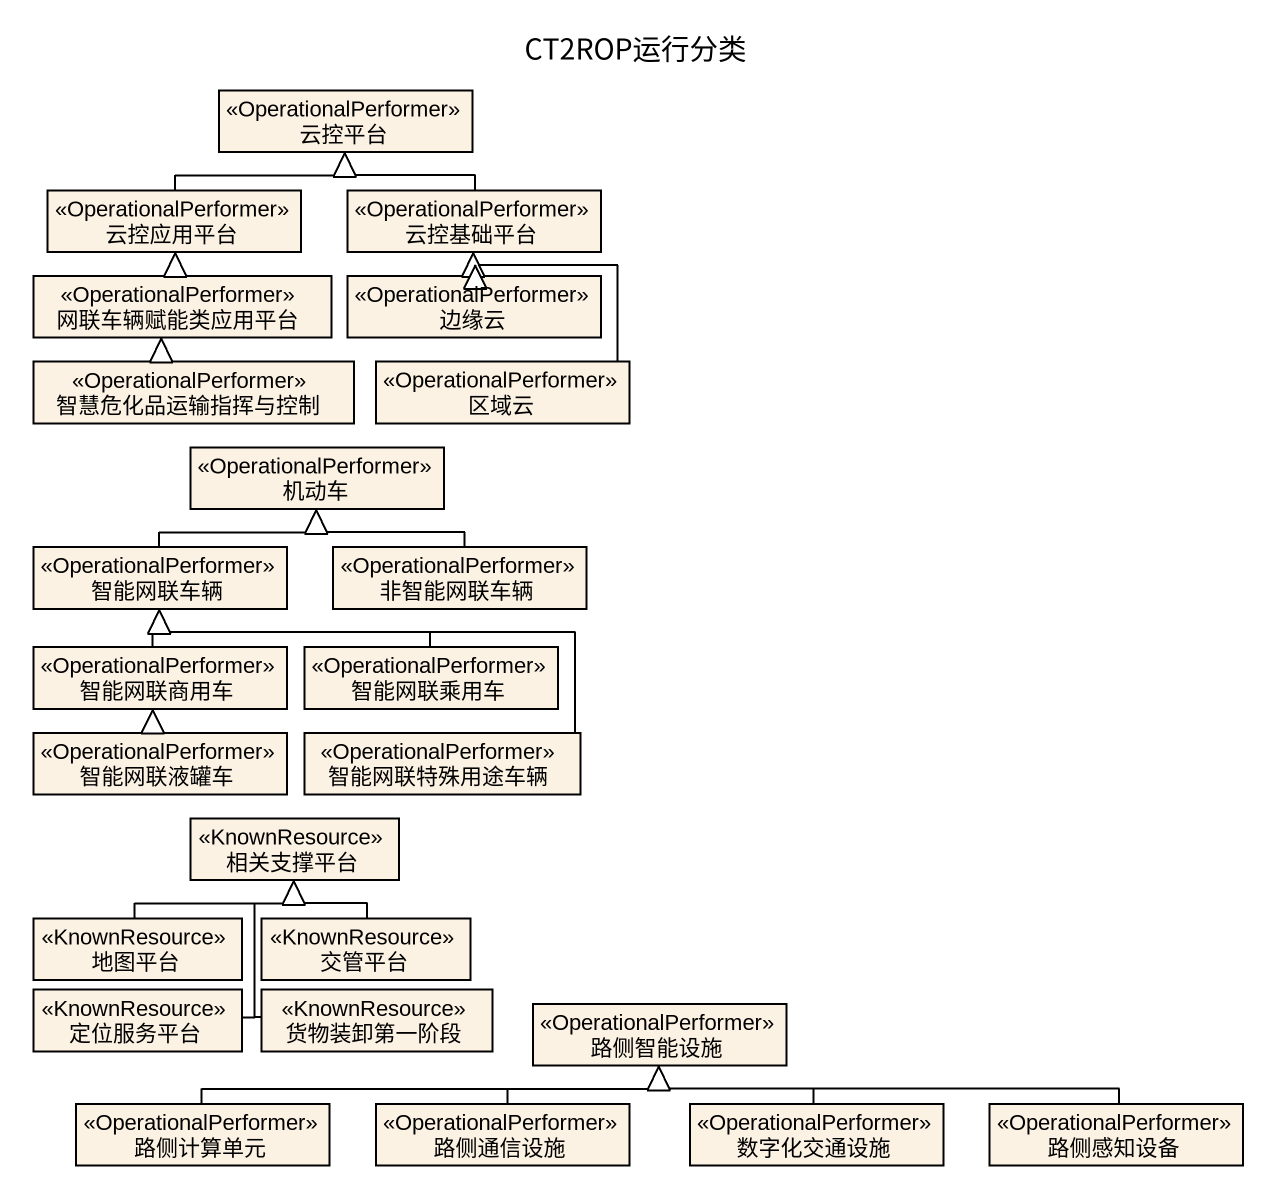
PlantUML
@startuml
title CT2ROP运行分类
hide circle
hide empty members
class 云控平台 <<OperationalPerformer>>
class 云控应用平台 <<OperationalPerformer>>
class 云控基础平台 <<OperationalPerformer>>
class 网联车辆赋能类应用平台 <<OperationalPerformer>>
class 边缘云 <<OperationalPerformer>>
class 智慧危化品运输指挥与控制 <<OperationalPerformer>>
class 区域云 <<OperationalPerformer>>
class 机动车 <<OperationalPerformer>>
class 智能网联车辆 <<OperationalPerformer>>
class 非智能网联车辆 <<OperationalPerformer>>
class 智能网联商用车 <<OperationalPerformer>>
class 智能网联乘用车 <<OperationalPerformer>>
class 智能网联液罐车 <<OperationalPerformer>>
class 智能网联特殊用途车辆 <<OperationalPerformer>>
class 相关支撑平台 <<KnownResource>>
class 地图平台 <<KnownResource>>
class 交管平台 <<KnownResource>>
class 定位服务平台 <<KnownResource>>
class 货物装卸第一阶段 <<KnownResource>>
class 路侧智能设施 <<OperationalPerformer>>
class 路侧计算单元 <<OperationalPerformer>>
class 路侧通信设施 <<OperationalPerformer>>
class 数字化交通设施 <<OperationalPerformer>>
class 路侧感知设备 <<OperationalPerformer>>
云控应用平台 -right-|> 云控平台
云控基础平台 -up-|> 云控平台
网联车辆赋能类应用平台 -up-|> 云控应用平台
边缘云 -up-|> 云控基础平台
智慧危化品运输指挥与控制 -up-|> 网联车辆赋能类应用平台
区域云 -up-|> 云控基础平台
智能网联车辆 -up-|> 机动车
非智能网联车辆 -up-|> 机动车
智能网联商用车 -up-|> 智能网联车辆
智能网联乘用车 -left-|> 智能网联车辆
智能网联液罐车 -up-|> 智能网联商用车
智能网联特殊用途车辆 -up-|> 智能网联车辆
地图平台 -up-|> 相关支撑平台
交管平台 -up-|> 相关支撑平台
定位服务平台 -up-|> 相关支撑平台
货物装卸第一阶段 -up-|> 相关支撑平台
路侧计算单元 -right-|> 路侧智能设施
路侧通信设施 -up-|> 路侧智能设施
数字化交通设施 -up-|> 路侧智能设施
路侧感知设备 -left-|> 路侧智能设施
@enduml
